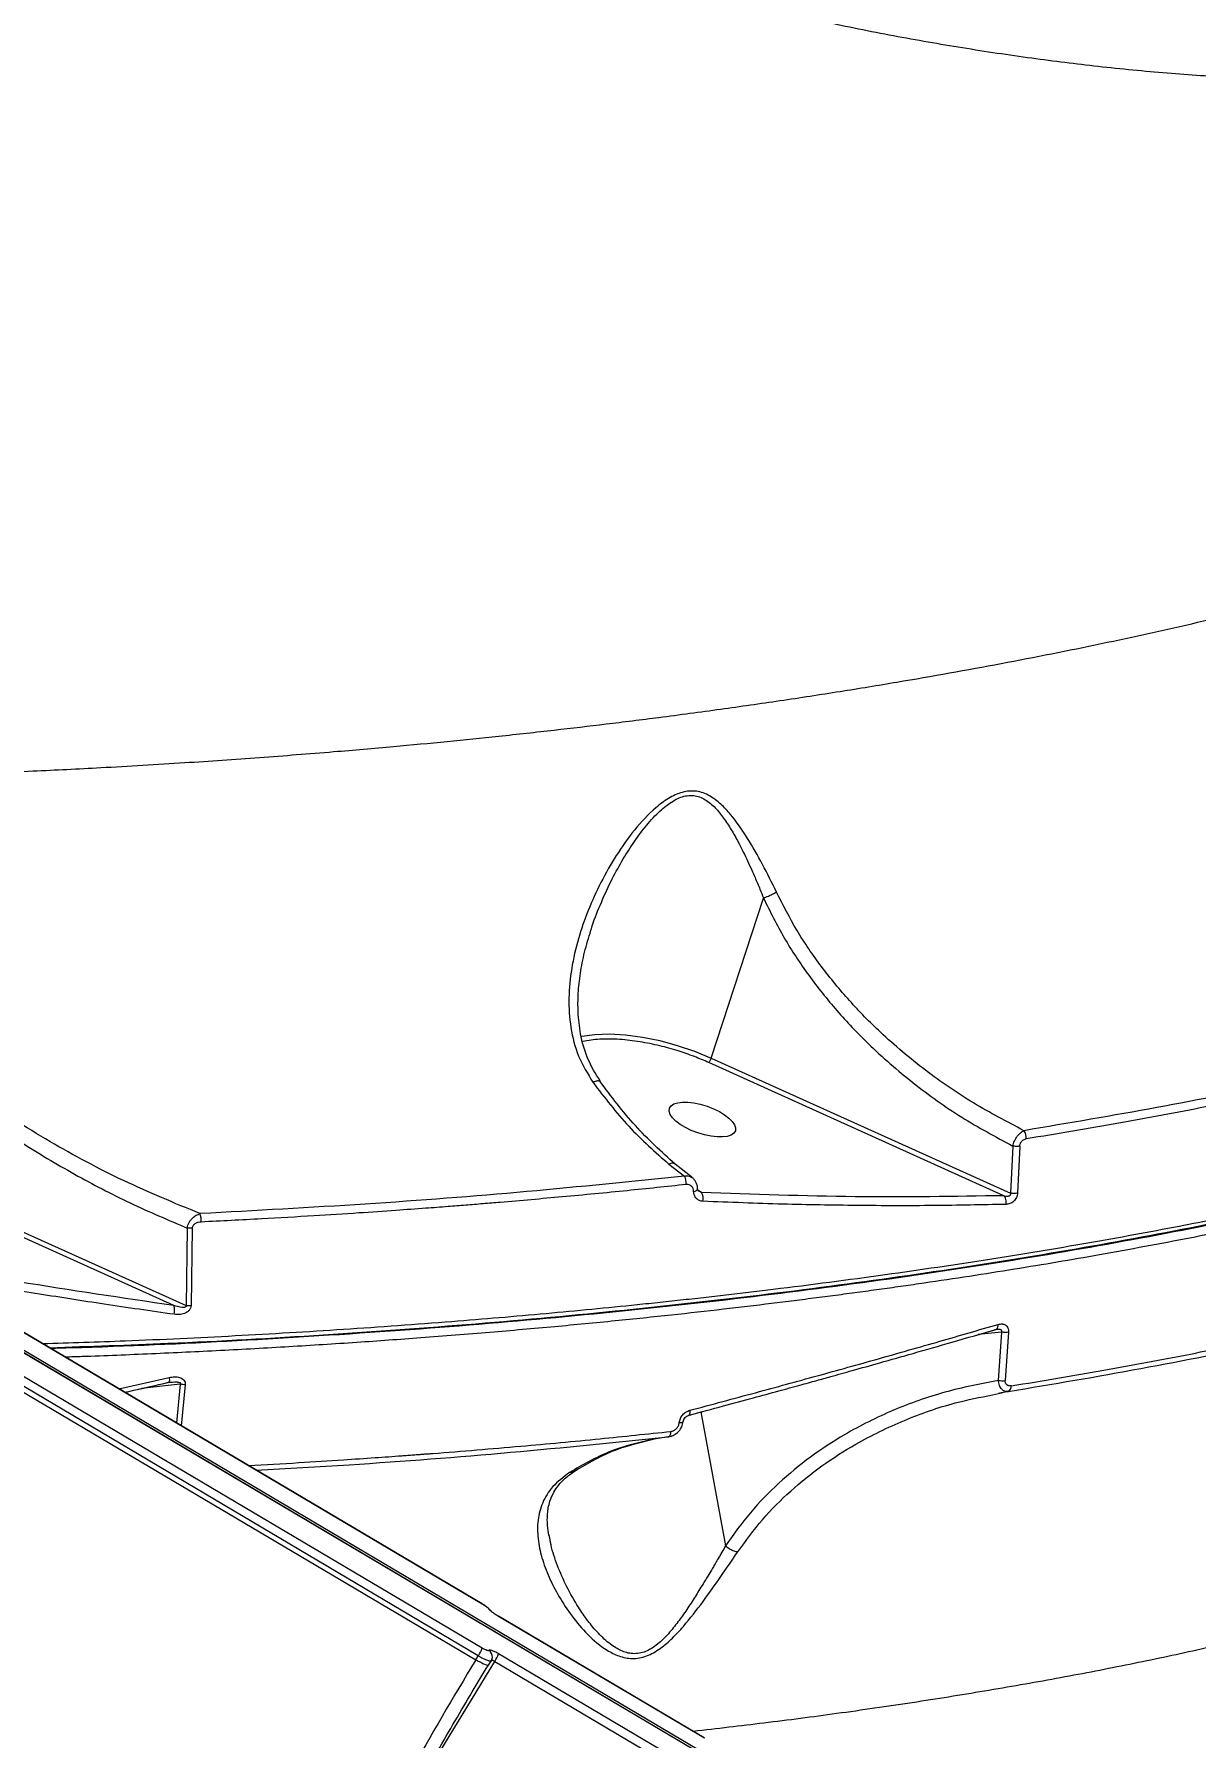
# Model space of a CAD drawing. Header units: millimetres. Extents: x -5609 to 5139, y -3980 to 3221.
# Drawn here: x 2094 to 2248.8, y 311 to 537.9 of the extents above; entities that cross this region are included whole.
import ezdxf

# ---------------------------------------------------------------- set-up
doc = ezdxf.new("R2010")
doc.units = ezdxf.units.MM
doc.layers.add('DIKOM_ОБЪЕКТ', color=7, linetype='Continuous')
doc.layers.add('DIKOM_РАЗМЕР_ОБЪЕКТА', color=7, linetype='Continuous')
doc.styles.add('style1', font='arial.ttf', dxfattribs={"width": 0.8})
doc.dimstyles.new('1-50', dxfattribs={"dimtxt": 300, "dimasz": 200, "dimexe": 100, "dimexo": 0, "dimgap": 100, "dimtad": 1, "dimtxsty": 'style1', "dimcen": 200, "dimclrd": 7, "dimclre": 7, "dimclrt": 7, "dimadec": 1, "dimazin": 2, "dimtfac": 1, "dimtmove": 0, "dimatfit": 2, "dimfxl": 0, "dimlwd": 25, "dimlwe": 18, "dimarcsym": 0})

# ---------------------------------------------------------------- blocks, each defined once
blk = doc.blocks.new('A$Cc336a1e3')
at = {"color": 7, "linetype": 'Continuous', "lineweight": 15}
for p, q in [((5145.92, 1497.55), (4731.05, 1743.04)), ((5145.92, 1497.22), (4731.05, 1742.71)), ((5145.92, 1497.21), (4731.05, 1742.7)), ((5004.39, 1674.43), (5011.37, 1695.76)), ((5043.41, 1656.11), (5004.07, 1673.85)), ((5004.39, 1674.43), (5044.29, 1656.44)), ((4874.34, 1668.57), (4934.42, 1641.49)), ((4932.81, 1641.48), (4874.02, 1667.99)), ((5044.59, 1662.72), (5044.29, 1656.44)), ((5045.52, 1662.71), (5045.23, 1656.45)), ((4998.78, 1660.31), (5000.83, 1658.71)), ((5001.84, 1658.57), (4999.59, 1660.33)), ((5002.6, 1657), (5002.6, 1657.01)), ((4934.57, 1651.8), (4934.42, 1641.49)), ((4935.24, 1651.77), (4935.09, 1641.48)), ((4973.87, 1601.74), (4902.72, 1643.84)), ((4902.73, 1643.83), (4973.88, 1601.73)), ((4973.37, 1594.83), (4902.23, 1636.93)), ((4973.89, 1595.84), (4902.74, 1637.94)), ((5043.1, 1637.95), (5042.66, 1631.51)), ((5044.03, 1637.91), (5043.59, 1631.49)), ((4901.89, 1636.37), (4973.03, 1594.27)), ((5041.9, 1629.58), (5043.07, 1629.83)), ((5043.74, 1630.01), (5044.04, 1630.04)), ((5043.96, 1630.02), (5043.78, 1630.04)), ((4998.69, 1623.97), (4996.53, 1623.64)), ((4982.83, 1610.84), (4982.8, 1610.99)), ((4973.87, 1601.74), (4973.88, 1601.73)), ((5003.49, 1583.89), (4976.06, 1600.12)), ((4976.07, 1600.11), (5003.5, 1583.88)), ((4965.91, 1578.24), (4975.57, 1594.07)), ((4973.03, 1594.27), (4973.37, 1594.83)), ((4974.72, 1593.59), (4974.67, 1593.57)), ((4974.74, 1593.57), (4975.16, 1594.25)), ((4975.05, 1594.13), (4975.09, 1594.17)), ((4975.57, 1594.07), (5002.99, 1577.84)), ((5003.51, 1578.85), (4976.08, 1595.08)), ((5003.49, 1583.89), (5003.5, 1583.88))]:
    blk.add_line(p, q, dxfattribs=at)
at = {"color": 8, "linetype": 'Continuous', "lineweight": 15}
for p, q in [((5003.11, 1656.54), (5002.63, 1656.86)), ((5043.1, 1637.95), (5039.98, 1637.61)), ((5041.11, 1637.93), (5042.25, 1638.26)), ((4925.48, 1630.37), (4932.18, 1631.89)), ((4928.06, 1630.32), (4932.06, 1631.22)), ((4933.65, 1630.99), (4928.51, 1630.42)), ((4933.65, 1630.99), (4933.15, 1625.84)), ((4934.32, 1630.92), (4933.78, 1625.46)), ((5001.5, 1626.88), (5003.25, 1627.36)), ((5003.03, 1627.3), (5006.31, 1609.46)), ((4996.67, 1623.66), (4996.53, 1623.64)), ((4976.07, 1600.11), (4976.06, 1600.12))]:
    blk.add_line(p, q, dxfattribs=at)
at = {"color": 8, "linetype": 'Continuous', "lineweight": 15, "flags": 128}
for points in [[(4987.01, 1677.33), (4987.17, 1677.36), (4988.91, 1677.6), (4990.87, 1677.66), (4992.99, 1677.53), (4995.23, 1677.23), (4997.54, 1676.76), (4999.87, 1676.12), (5002.17, 1675.34), (5004.39, 1674.43)], [(5002.07, 1656.68), (5002.27, 1656.73), (5002.43, 1656.79), (5002.54, 1656.87), (5002.59, 1656.96), (5002.6, 1657)]]:
    blk.add_lwpolyline(points, dxfattribs=at)
at = {"color": 7, "linetype": 'Continuous', "lineweight": 15, "flags": 128}
for points in [[(4998.69, 1623.97), (4998.76, 1624), (4998.82, 1624.04), (4998.88, 1624.11), (4998.93, 1624.2), (4998.98, 1624.3), (4999.01, 1624.42), (4999.03, 1624.56), (4999.04, 1624.71)], [(4976.06, 1600.12), (4976.05, 1600.12), (4976.05, 1600.12)]]:
    blk.add_lwpolyline(points, dxfattribs=at)
at = {"color": 7, "linetype": 'Continuous', "lineweight": 15}
for centre, radius, start, end in [((5044.82, 1663.82), 1.58, 354.6514, 37.0417), ((4999.23, 1657.77), 1.86, 354.7386, 30.4692), ((5001.83, 1655.73), 1.52, 345.7208, 32.208), ((4933.86, 1652.82), 2.59, 355.1421, 20.4695), ((4930.97, 1640.86), 1.93, 343.4031, 18.7815), ((4934.79, 1644.41), 2.95, 262.82, 275.953), ((5042.28, 1638.54), 0.279, 264.9306, 310.4039), ((5043.21, 1634.98), 3.52, 261.0719, 276.2998), ((5043.68, 1630.67), 0.703, 293.3012, 8.1981), ((4969.37, 1597.5), 4.82, 326.2559, 339.7553), ((5346.35, 1366.48), 437.32, 148.6091, 150.9048), ((4971.61, 1596.72), 4.76, 326.19, 339.8759)]:
    blk.add_arc(centre, radius, start, end, dxfattribs=at)
at = {"color": 8, "linetype": 'Continuous', "lineweight": 15}
for centre, radius, start, end in [((5041.88, 1638.84), 0.773, 318.2598, 9.4988), ((4974.27, 1594.69), 0.977, 353.852, 59.7422)]:
    blk.add_arc(centre, radius, start, end, dxfattribs=at)
at = {"color": 7, "linetype": 'Continuous', "lineweight": 15}
blk.add_ellipse((5003.24, 1666.25), major_axis=(4.39, -1.5), ratio=0.406419, dxfattribs=at)
for points, knots in [([(5164.68, 1819.49), (5161.76, 1818.2), (5155.95, 1815.62), (5146.59, 1812.45), (5136.81, 1809.78), (5126.55, 1807.67), (5116.88, 1806.25), (5107.92, 1805.36), (5099.79, 1804.85), (5091.43, 1804.61), (5082.84, 1804.66), (5074.09, 1804.99), (5065.13, 1805.59), (5056.16, 1806.46), (5047.05, 1807.59), (5037.97, 1808.95), (5028.7, 1810.57), (5020.66, 1812.18), (5013.73, 1813.69), (5008.16, 1814.99), (5003.7, 1816.08), (5000.46, 1816.91), (4998.26, 1817.48), (4995.97, 1818.09), (4993.6, 1818.73), (4991.14, 1819.41), (4987.69, 1820.38), (4983.05, 1821.72), (4977.34, 1823.45), (4971.33, 1825.35), (4965.38, 1827.3), (4959.57, 1829.29), (4953.9, 1831.29), (4947.52, 1833.62), (4940.33, 1836.34), (4932.39, 1839.47), (4924.51, 1842.7), (4919.2, 1844.98), (4916.6, 1846.09)], [0, 0, 0, 0, 0.050266, 0.100235, 0.150041, 0.199821, 0.24972, 0.285061, 0.320854, 0.356572, 0.39239, 0.42849, 0.463927, 0.500205, 0.534372, 0.569553, 0.60399, 0.638735, 0.658905, 0.680183, 0.699694, 0.707313, 0.715224, 0.723428, 0.731923, 0.74071, 0.74979, 0.768801, 0.790132, 0.810269, 0.832203, 0.852598, 0.871077, 0.891306, 0.918919, 0.945517, 0.973321, 1, 1, 1, 1]), ([(4872.55, 1711.53), (4875.96, 1711.57), (4882.96, 1711.66), (4893.23, 1711.91), (4903.65, 1712.24), (4913.52, 1712.65), (4923.82, 1713.16), (4933.89, 1713.76), (4944.23, 1714.47), (4953.5, 1715.2), (4961.83, 1715.92), (4969.16, 1716.61), (4976.3, 1717.34), (4983.36, 1718.11), (4990.48, 1718.95), (4997.88, 1719.87), (5005.61, 1720.91), (5013.66, 1722.06), (5021.49, 1723.26), (5031.39, 1724.88), (5043.08, 1726.97), (5056.45, 1729.62), (5069.31, 1732.46), (5081.7, 1735.47), (5094.59, 1738.94), (5107.77, 1742.9), (5120.97, 1747.39), (5133.25, 1752.09), (5140.58, 1755.4), (5144.23, 1757.05)], [0, 0, 0, 0, 0.030637, 0.062753, 0.092643, 0.125147, 0.152796, 0.18737, 0.218475, 0.249607, 0.274967, 0.297883, 0.320133, 0.344341, 0.367093, 0.39061, 0.418357, 0.445415, 0.473261, 0.5, 0.550099, 0.599907, 0.649621, 0.699396, 0.749371, 0.812175, 0.874747, 0.937631, 1, 1, 1, 1]), ([(4916.33, 1635.79), (4918.19, 1635.84), (4927.53, 1636.09), (4944.03, 1636.93), (4965.53, 1638.31), (4986.32, 1640.08), (5006.4, 1642.2), (5025.89, 1644.66), (5044.73, 1647.48), (5062.89, 1650.64), (5080.3, 1654.13), (5096.91, 1657.94), (5112.66, 1662.06), (5127.51, 1666.47), (5141.42, 1671.18), (5154.37, 1676.15), (5166.3, 1681.39), (5177.18, 1686.88), (5186.57, 1692.35), (5194.6, 1697.76), (5201.4, 1703.09), (5207.32, 1708.55), (5212.55, 1714.38), (5216.95, 1720.57), (5219.71, 1725.89), (5221.31, 1730.01), (5221.99, 1732.25), (5222.44, 1733.92), (5222.61, 1734.67), (5222.7, 1735.06)], [0, 0, 0, 0, 0.011133, 0.055887, 0.100734, 0.144327, 0.187911, 0.231496, 0.275082, 0.318671, 0.362348, 0.405961, 0.449549, 0.493139, 0.53673, 0.580323, 0.623976, 0.667632, 0.71123, 0.749383, 0.787538, 0.825695, 0.863858, 0.90669, 0.949464, 0.968211, 0.986305, 0.992787, 1, 1, 1, 1]), ([(5013.1, 1696.56), (5012.49, 1697.8), (5011.28, 1700.28), (5009.27, 1703.77), (5007.43, 1706.45), (5005.71, 1708.31), (5004.23, 1709.45), (5002.48, 1710.11), (5000.53, 1709.96), (4998.68, 1709.09), (4996.48, 1707.42), (4994.11, 1704.85), (4991.7, 1701.45), (4989.66, 1697.86), (4987.96, 1694.14), (4986.63, 1690.31), (4985.73, 1686.4), (4985.34, 1682.43), (4985.6, 1678.49), (4986.56, 1674.64), (4987.95, 1672.35), (4988.64, 1671.21)], [0, 0, 0, 0, 0.062006, 0.123902, 0.186594, 0.218118, 0.250063, 0.282245, 0.314545, 0.346904, 0.379057, 0.442146, 0.504891, 0.567396, 0.629214, 0.690881, 0.752989, 0.814754, 0.876602, 0.938108, 1, 1, 1, 1]), ([(5011.38, 1695.77), (5011.38, 1695.77), (5011.38, 1695.77), (5011.37, 1695.76), (5011.37, 1695.76), (5011.37, 1695.76)], [0, 0, 0, 0, 0.216453, 0.449737, 1, 1, 1, 1]), ([(5011.37, 1695.76), (5012.26, 1693.97), (5014.02, 1690.41), (5017.35, 1685.41), (5021.1, 1680.7), (5025.71, 1675.85), (5031.25, 1671.04), (5037.71, 1666.43), (5042.3, 1663.96), (5044.59, 1662.72)], [0, 0, 0, 0, 0.125388, 0.249995, 0.375295, 0.501006, 0.668183, 0.834212, 1, 1, 1, 1]), ([(5011.38, 1695.77), (5011.59, 1695.85), (5011.97, 1696), (5012.58, 1696.28), (5012.92, 1696.46), (5013.1, 1696.56)], [0, 0, 0, 0, 0.370485, 0.65786, 1, 1, 1, 1]), ([(5046.08, 1664.77), (5043.82, 1665.96), (5039.28, 1668.32), (5032.87, 1672.74), (5027.37, 1677.36), (5022.78, 1682.03), (5019.05, 1686.57), (5015.73, 1691.39), (5013.98, 1694.84), (5013.1, 1696.56)], [0, 0, 0, 0, 0.166098, 0.332293, 0.499967, 0.625688, 0.750867, 0.87515, 1, 1, 1, 1]), ([(4882.44, 1693.32), (4883.38, 1691.66), (4885.23, 1688.36), (4888.68, 1683.78), (4892.44, 1679.47), (4896.52, 1675.43), (4900.83, 1671.65), (4906.08, 1667.52), (4912.3, 1663.22), (4919.53, 1658.91), (4926.94, 1655.05), (4932.03, 1652.88), (4934.57, 1651.8)], [0, 0, 0, 0, 0.083534, 0.16603, 0.250485, 0.333307, 0.417364, 0.501882, 0.627001, 0.751297, 0.875446, 1, 1, 1, 1]), ([(4936.28, 1653.72), (4932.87, 1655.13), (4926.06, 1657.94), (4916.2, 1663.21), (4907.5, 1668.79), (4900, 1674.57), (4894.39, 1679.69), (4889.92, 1684.57), (4886.41, 1689.02), (4884.51, 1692.25), (4883.55, 1693.87)], [0, 0, 0, 0, 0.166563, 0.332641, 0.499588, 0.625438, 0.751028, 0.834087, 0.916852, 1, 1, 1, 1]), ([(4989.65, 1671.32), (4989.03, 1672.33), (4987.8, 1674.32), (4986.96, 1677.51), (4986.63, 1680.42), (4986.66, 1683.12), (4986.95, 1685.79), (4987.5, 1688.6), (4988.07, 1690.49), (4988.37, 1691.46)], [0, 0, 0, 0, 0.170633, 0.334666, 0.476399, 0.592903, 0.721313, 0.856587, 1, 1, 1, 1]), ([(5112.29, 1678.89), (5107.21, 1677.54), (5097.06, 1674.85), (5080.81, 1671.18), (5063.91, 1667.78), (5052.03, 1665.78), (5046.08, 1664.77)], [0, 0, 0, 0, 0.250348, 0.500003, 0.749657, 1, 1, 1, 1]), ([(5112.69, 1677.82), (5109.41, 1676.93), (5102.77, 1675.15), (5092.21, 1672.59), (5081.37, 1670.17), (5070.18, 1667.88), (5058.65, 1665.71), (5050.53, 1664.36), (5046.4, 1663.67)], [0, 0, 0, 0, 0.162232, 0.328899, 0.499999, 0.659989, 0.826657, 1, 1, 1, 1]), ([(5004.39, 1674.43), (5004.37, 1674.37), (5004.33, 1674.26), (5004.24, 1674.08), (5004.15, 1673.93), (5004.09, 1673.87), (5004.07, 1673.85)], [0, 0, 0, 0, 0.249971, 0.500065, 0.749996, 1, 1, 1, 1]), ([(4988.64, 1671.21), (4990.19, 1669.19), (4993.3, 1665.14), (4996.95, 1661.92), (4998.78, 1660.31)], [0, 0, 0, 0, 0.499767, 1, 1, 1, 1]), ([(4999.59, 1660.33), (4997.78, 1661.96), (4994.17, 1665.23), (4991.09, 1669.33), (4989.56, 1671.38)], [0, 0, 0, 0, 0.500049, 1, 1, 1, 1]), ([(5044.59, 1662.72), (5044.65, 1662.95), (5044.78, 1663.4), (5045.17, 1664.03), (5045.63, 1664.52), (5045.93, 1664.69), (5046.08, 1664.77)], [0, 0, 0, 0, 0.257786, 0.516091, 0.764791, 1, 1, 1, 1]), ([(5045.52, 1662.71), (5045.45, 1662.7), (5045.31, 1662.68), (5045.07, 1662.67), (5044.82, 1662.68), (5044.66, 1662.71), (5044.59, 1662.72)], [0, 0, 0, 0, 0.246245, 0.499991, 0.753698, 1, 1, 1, 1]), ([(5045.52, 1662.71), (5045.53, 1662.77), (5045.54, 1662.89), (5045.6, 1663.06), (5045.69, 1663.23), (5045.85, 1663.42), (5046.09, 1663.6), (5046.29, 1663.65), (5046.4, 1663.67)], [0, 0, 0, 0, 0.126861, 0.250657, 0.374629, 0.500456, 0.750121, 1, 1, 1, 1]), ([(5000.83, 1658.71), (4993.86, 1658), (4979.95, 1656.58), (4958.39, 1654.91), (4943.66, 1654.12), (4936.28, 1653.72)], [0, 0, 0, 0, 0.33351, 0.666498, 1, 1, 1, 1]), ([(5001.07, 1657.6), (4998.46, 1657.32), (4993, 1656.74), (4984.73, 1655.95), (4978.68, 1655.42), (4975.15, 1655.12), (4974.01, 1655.03), (4972.86, 1654.93), (4971.69, 1654.84), (4970.52, 1654.75), (4968.74, 1654.61), (4966.04, 1654.4), (4962.08, 1654.12), (4957.12, 1653.78), (4951.15, 1653.4), (4944.16, 1652.99), (4939.12, 1652.73), (4936.44, 1652.6)], [0, 0, 0, 0, 0.125697, 0.262517, 0.392123, 0.409731, 0.427491, 0.445394, 0.463448, 0.481651, 0.5, 0.545844, 0.606684, 0.68252, 0.77335, 0.879177, 1, 1, 1, 1]), ([(5002.07, 1656.68), (5002.06, 1656.75), (5002.06, 1656.88), (5001.97, 1657.13), (5001.79, 1657.39), (5001.47, 1657.59), (5001.21, 1657.59), (5001.07, 1657.6)], [0, 0, 0, 0, 0.124933, 0.250296, 0.499879, 0.749635, 1, 1, 1, 1]), ([(5002.6, 1657), (5002.59, 1657.17), (5002.56, 1657.49), (5002.39, 1657.93), (5002.14, 1658.29), (5001.94, 1658.47), (5001.84, 1658.56)], [0, 0, 0, 0, 0.261654, 0.51531, 0.760268, 1, 1, 1, 1]), ([(5002.74, 1656.71), (5002.7, 1656.75), (5002.61, 1656.83), (5002.6, 1656.94), (5002.6, 1657)], [0, 0, 0, 0, 0.458571, 1, 1, 1, 1]), ([(5003.3, 1655.36), (5003.14, 1655.38), (5002.81, 1655.43), (5002.41, 1655.73), (5002.13, 1656.14), (5002.09, 1656.5), (5002.07, 1656.68)], [0, 0, 0, 0, 0.249696, 0.500133, 0.750427, 1, 1, 1, 1]), ([(5043.41, 1656.11), (5036.86, 1656.01), (5023.75, 1655.8), (5009.99, 1656.29), (5003.11, 1656.54)], [0, 0, 0, 0, 0.500001, 1, 1, 1, 1]), ([(5043.7, 1654.95), (5040.5, 1654.89), (5033.96, 1654.75), (5024.03, 1654.78), (5013.78, 1654.95), (5006.87, 1655.22), (5003.3, 1655.36)], [0, 0, 0, 0, 0.244038, 0.500001, 0.742262, 1, 1, 1, 1]), ([(5043.41, 1656.11), (5043.6, 1656.07), (5043.85, 1656.03), (5044.14, 1656.09), (5044.24, 1656.15), (5044.3, 1656.22), (5044.32, 1656.29), (5044.32, 1656.37), (5044.3, 1656.42), (5044.29, 1656.44)], [0, 0, 0, 0, 0.498261, 0.639382, 0.748948, 0.808029, 0.866287, 0.92887, 1, 1, 1, 1]), ([(5043.7, 1654.95), (5043.71, 1655.06), (5043.73, 1655.28), (5043.68, 1655.62), (5043.58, 1655.92), (5043.47, 1656.05), (5043.41, 1656.11)], [0, 0, 0, 0, 0.242802, 0.499996, 0.757202, 1, 1, 1, 1]), ([(5045.23, 1656.45), (5045.22, 1656.35), (5045.2, 1656.15), (5045.09, 1655.85), (5044.92, 1655.58), (5044.64, 1655.27), (5044.21, 1655.01), (5043.87, 1654.97), (5043.7, 1654.95)], [0, 0, 0, 0, 0.125802, 0.250823, 0.376165, 0.501211, 0.751278, 1, 1, 1, 1]), ([(5045.23, 1656.45), (5045.16, 1656.44), (5045.02, 1656.41), (5044.78, 1656.4), (5044.53, 1656.41), (5044.37, 1656.43), (5044.29, 1656.44)], [0, 0, 0, 0, 0.246376, 0.500038, 0.753847, 1, 1, 1, 1]), ([(4934.57, 1651.8), (4934.6, 1651.92), (4934.65, 1652.17), (4934.82, 1652.54), (4935.03, 1652.86), (4935.35, 1653.2), (4935.77, 1653.53), (4936.12, 1653.66), (4936.28, 1653.72)], [0, 0, 0, 0, 0.14242, 0.284147, 0.419666, 0.547618, 0.782374, 1, 1, 1, 1]), ([(4936.44, 1652.6), (4936.31, 1652.59), (4936.05, 1652.56), (4935.73, 1652.44), (4935.51, 1652.29), (4935.37, 1652.14), (4935.27, 1651.97), (4935.25, 1651.84), (4935.24, 1651.77)], [0, 0, 0, 0, 0.248963, 0.498771, 0.629558, 0.749646, 0.874719, 1, 1, 1, 1]), ([(4935.24, 1651.77), (4935.13, 1651.77), (4934.9, 1651.76), (4934.68, 1651.78), (4934.57, 1651.8)], [0, 0, 0, 0, 0.499953, 1, 1, 1, 1]), ([(5043.96, 1630.02), (5049.91, 1631.02), (5061.79, 1633.02), (5078.7, 1636.42), (5094.95, 1640.08), (5105.1, 1642.77), (5110.19, 1644.12)], [0, 0, 0, 0, 0.250341, 0.499995, 0.749651, 1, 1, 1, 1]), ([(5044.37, 1630.77), (5048.51, 1631.45), (5056.63, 1632.8), (5068.16, 1634.97), (5079.36, 1637.25), (5090.2, 1639.67), (5100.77, 1642.22), (5107.41, 1644.01), (5110.69, 1644.89)], [0, 0, 0, 0, 0.173341, 0.340007, 0.5, 0.6711, 0.837767, 1, 1, 1, 1]), ([(4934.42, 1641.49), (4934.43, 1641.47), (4934.44, 1641.43), (4934.44, 1641.39), (4934.43, 1641.36), (4934.42, 1641.33), (4934.38, 1641.3), (4934.3, 1641.25), (4934.13, 1641.22), (4933.61, 1641.24), (4933.17, 1641.37), (4932.81, 1641.48)], [0, 0, 0, 0, 0.040871, 0.058552, 0.075295, 0.092033, 0.109765, 0.150666, 0.246286, 0.383221, 1, 1, 1, 1]), ([(4935.09, 1641.48), (4935.08, 1641.36), (4935.05, 1641.13), (4934.84, 1640.81), (4934.55, 1640.57), (4934.11, 1640.37), (4933.52, 1640.25), (4933.06, 1640.29), (4932.83, 1640.31)], [0, 0, 0, 0, 0.125412, 0.250856, 0.37563, 0.501378, 0.751243, 1, 1, 1, 1]), ([(5001.56, 1627.52), (5004.48, 1628.3), (5010.19, 1629.83), (5018.56, 1632.12), (5026.76, 1634.4), (5034.8, 1636.69), (5040.06, 1638.22), (5042.64, 1638.97)], [0, 0, 0, 0, 0.207421, 0.404945, 0.603812, 0.805719, 1, 1, 1, 1]), ([(5042.64, 1638.97), (5042.82, 1639), (5043.17, 1639.07), (5043.57, 1638.94), (5043.82, 1638.72), (5043.96, 1638.49), (5044.03, 1638.22), (5044.03, 1638.01), (5044.03, 1637.91)], [0, 0, 0, 0, 0.250707, 0.500368, 0.625457, 0.750489, 0.875391, 1, 1, 1, 1]), ([(5001.43, 1626.87), (5002.97, 1627.28), (5005.84, 1628.05), (5009.84, 1629.13), (5013.23, 1630.06), (5016.05, 1630.83), (5018.35, 1631.46), (5020.67, 1632.11), (5023.48, 1632.89), (5027.14, 1633.92), (5031.58, 1635.18), (5036.79, 1636.67), (5040.48, 1637.75), (5042.46, 1638.33)], [0, 0, 0, 0, 0.10896, 0.204141, 0.285577, 0.353287, 0.407277, 0.452497, 0.522292, 0.611914, 0.721382, 0.850725, 1, 1, 1, 1]), ([(5043.1, 1637.95), (5043.11, 1637.97), (5043.13, 1638.02), (5043.14, 1638.08), (5043.12, 1638.14), (5043.08, 1638.21), (5042.98, 1638.26), (5042.7, 1638.33), (5042.45, 1638.29), (5042.25, 1638.26)], [0, 0, 0, 0, 0.071026, 0.133585, 0.191784, 0.25066, 0.360093, 0.501034, 1, 1, 1, 1]), ([(5042.46, 1638.33), (5042.5, 1638.33), (5042.59, 1638.33), (5042.67, 1638.31), (5042.71, 1638.3)], [0, 0, 0, 0, 0.546389, 1, 1, 1, 1]), ([(5044.03, 1637.91), (5043.96, 1637.91), (5043.82, 1637.9), (5043.58, 1637.9), (5043.33, 1637.91), (5043.17, 1637.94), (5043.1, 1637.95)], [0, 0, 0, 0, 0.246132, 0.500103, 0.75377, 1, 1, 1, 1]), ([(4932.18, 1631.89), (4932.42, 1631.93), (4932.88, 1632.01), (4933.47, 1631.95), (4933.89, 1631.78), (4934.15, 1631.57), (4934.33, 1631.27), (4934.32, 1631.04), (4934.32, 1630.92)], [0, 0, 0, 0, 0.25054, 0.499858, 0.625085, 0.750409, 0.875216, 1, 1, 1, 1]), ([(4926.26, 1629.91), (4926.44, 1629.95), (4928.41, 1630.4), (4930.37, 1630.85), (4932.15, 1631.25)], [0, 0, 0, 0, 0.091268, 1, 1, 1, 1]), ([(4932.18, 1631.89), (4932.19, 1631.79), (4932.21, 1631.58), (4932.2, 1631.35), (4932.14, 1631.21), (4932.08, 1631.22), (4932.06, 1631.22)], [0, 0, 0, 0, 0.242453, 0.500032, 0.757612, 1, 1, 1, 1]), ([(4932.06, 1631.22), (4932.43, 1631.27), (4932.89, 1631.33), (4933.4, 1631.27), (4933.57, 1631.23), (4933.64, 1631.17), (4933.67, 1631.14), (4933.68, 1631.11), (4933.69, 1631.08), (4933.68, 1631.04), (4933.67, 1631.01), (4933.65, 1630.99)], [0, 0, 0, 0, 0.618146, 0.754874, 0.850223, 0.890763, 0.908353, 0.925031, 0.941693, 0.959296, 1, 1, 1, 1]), ([(4932.15, 1631.25), (4932.21, 1631.26), (4932.32, 1631.26), (4932.44, 1631.27), (4932.5, 1631.27)], [0, 0, 0, 0, 0.52661, 1, 1, 1, 1]), ([(4934.32, 1630.92), (4934.21, 1630.92), (4933.99, 1630.93), (4933.77, 1630.97), (4933.65, 1630.99)], [0, 0, 0, 0, 0.500102, 1, 1, 1, 1]), ([(5042.66, 1631.51), (5040.27, 1631.04), (5035.49, 1630.1), (5028.63, 1627.65), (5022.65, 1624.68), (5017.57, 1621.36), (5013.36, 1617.88), (5009.52, 1613.97), (5007.38, 1610.97), (5006.31, 1609.46)], [0, 0, 0, 0, 0.165782, 0.331882, 0.499186, 0.624823, 0.749505, 0.87432, 1, 1, 1, 1]), ([(5042.68, 1629.81), (5042.91, 1629.85), (5043.28, 1629.92), (5043.65, 1629.99), (5043.78, 1630.01)], [0, 0, 0, 0, 0.633455, 1, 1, 1, 1]), ([(5044.37, 1630.77), (5044.27, 1630.76), (5044.07, 1630.75), (5043.84, 1630.85), (5043.71, 1631), (5043.63, 1631.15), (5043.59, 1631.31), (5043.59, 1631.43), (5043.59, 1631.49)], [0, 0, 0, 0, 0.250554, 0.500401, 0.626407, 0.750197, 0.873669, 1, 1, 1, 1]), ([(5000.16, 1625.88), (5000.2, 1626.07), (5000.28, 1626.45), (5000.61, 1626.94), (5001.05, 1627.33), (5001.39, 1627.46), (5001.56, 1627.52)], [0, 0, 0, 0, 0.249846, 0.499391, 0.749575, 1, 1, 1, 1]), ([(4999.03, 1624.05), (4999.23, 1624.13), (4999.63, 1624.29), (5000.13, 1624.75), (5000.53, 1625.34), (5000.63, 1625.79), (5000.68, 1626.03)], [0, 0, 0, 0, 0.238977, 0.480494, 0.731052, 1, 1, 1, 1]), ([(4999.04, 1624.71), (4999.18, 1624.74), (4999.44, 1624.8), (4999.79, 1625.08), (5000.01, 1625.39), (5000.12, 1625.66), (5000.14, 1625.81), (5000.16, 1625.88)], [0, 0, 0, 0, 0.250116, 0.500269, 0.749596, 0.874063, 1, 1, 1, 1]), ([(5000.68, 1626.03), (5000.7, 1626.13), (5000.75, 1626.32), (5000.93, 1626.57), (5001.14, 1626.75), (5001.3, 1626.8), (5001.37, 1626.83)], [0, 0, 0, 0, 0.254585, 0.518414, 0.772278, 1, 1, 1, 1]), ([(4996.53, 1623.64), (4994.59, 1623.17), (4990.7, 1622.24), (4987.25, 1620.23), (4985.52, 1619.23)], [0, 0, 0, 0, 0.500227, 1, 1, 1, 1]), ([(4986.06, 1619.34), (4987.75, 1620.34), (4991.06, 1622.31), (4994.82, 1623.22), (4996.66, 1623.66)], [0, 0, 0, 0, 0.507539, 1, 1, 1, 1]), ([(4985.52, 1619.23), (4984.73, 1618.62), (4983.14, 1617.41), (4981.84, 1615.24), (4981.23, 1612.91), (4981.25, 1610.44), (4981.78, 1607.88), (4982.75, 1605.28), (4984.1, 1602.67), (4985.81, 1600.09), (4987.89, 1597.62), (4990.02, 1595.78), (4992.08, 1594.73), (4993.86, 1594.34), (4995.81, 1594.68), (4997.64, 1595.74), (4999.26, 1597.15), (5001.19, 1599.25), (5003.34, 1602.03), (5005.72, 1605.4), (5007.2, 1607.57), (5007.94, 1608.66)], [0, 0, 0, 0, 0.061879, 0.123712, 0.185304, 0.247289, 0.308989, 0.371187, 0.433622, 0.496016, 0.558968, 0.622456, 0.654394, 0.686594, 0.718777, 0.750804, 0.782582, 0.813975, 0.876397, 0.938126, 1, 1, 1, 1]), ([(4982.77, 1610.86), (4982.71, 1611.3), (4982.58, 1612.1), (4982.56, 1613.1), (4982.6, 1613.87), (4982.71, 1614.62), (4982.93, 1615.54), (4983.36, 1616.54), (4984.04, 1617.56), (4984.9, 1618.5), (4985.74, 1619.09), (4986.16, 1619.39)], [0, 0, 0, 0, 0.131058, 0.236124, 0.315446, 0.381442, 0.482162, 0.621791, 0.737344, 0.870077, 1, 1, 1, 1]), ([(5006.31, 1609.45), (5006.31, 1609.45), (5006.31, 1609.45), (5006.31, 1609.46), (5006.31, 1609.46), (5006.31, 1609.46)], [0, 0, 0, 0, 0.209244, 0.440052, 1, 1, 1, 1]), ([(5006.31, 1609.45), (5006.52, 1609.31), (5006.89, 1609.05), (5007.46, 1608.78), (5007.77, 1608.7), (5007.94, 1608.66)], [0, 0, 0, 0, 0.389325, 0.67209, 1, 1, 1, 1]), ([(4974.86, 1600.99), (4974.82, 1601.03), (4974.7, 1601.18), (4974.34, 1601.43), (4974.02, 1601.64), (4973.86, 1601.74)], [0, 0, 0, 0, 0.137601, 0.563334, 1, 1, 1, 1]), ([(4973.88, 1601.73), (4973.99, 1601.66), (4974.21, 1601.53), (4974.5, 1601.33), (4974.71, 1601.16), (4974.74, 1601.11), (4974.75, 1601.08)], [0, 0, 0, 0, 0.249684, 0.499396, 0.749203, 1, 1, 1, 1]), ([(4974.75, 1601.08), (4974.78, 1601.05), (4974.82, 1600.97), (4975.13, 1600.72), (4975.56, 1600.42), (4975.9, 1600.21), (4976.07, 1600.11)], [0, 0, 0, 0, 0.250623, 0.500256, 0.750043, 1, 1, 1, 1]), ([(4974.75, 1601.08), (4974.86, 1601.01), (4974.98, 1600.92), (4975.06, 1600.8), (4975.07, 1600.77)], [0, 0, 0, 0, 0.832365, 1, 1, 1, 1]), ([(4974.77, 1595.54), (4974.75, 1595.52), (4974.72, 1595.48), (4974.52, 1595.53), (4974.23, 1595.65), (4974, 1595.77), (4973.89, 1595.84)], [0, 0, 0, 0, 0.250372, 0.500187, 0.7498, 1, 1, 1, 1]), ([(4976.08, 1595.08), (4975.91, 1595.18), (4975.57, 1595.37), (4975.14, 1595.55), (4974.84, 1595.62), (4974.79, 1595.57), (4974.77, 1595.54)], [0, 0, 0, 0, 0.250525, 0.500178, 0.75, 1, 1, 1, 1]), ([(4965.54, 1577.82), (4966.33, 1579.24), (4967.87, 1581.99), (4970.24, 1586.08), (4972.51, 1589.93), (4973.99, 1592.37), (4974.71, 1593.55)], [0, 0, 0, 0, 0.272664, 0.531338, 0.774193, 1, 1, 1, 1]), ([(4975.06, 1594.13), (4975.1, 1594.2), (4975.2, 1594.33), (4975.23, 1594.5), (4975.25, 1594.59)], [0, 0, 0, 0, 0.494483, 1, 1, 1, 1]), ([(4975.57, 1594.07), (4975.51, 1594.1), (4975.43, 1594.15), (4975.32, 1594.19), (4975.24, 1594.22), (4975.17, 1594.23), (4975.12, 1594.22), (4975.11, 1594.2), (4975.11, 1594.19)], [0, 0, 0, 0, 0.244343, 0.370902, 0.500101, 0.719597, 0.852264, 1, 1, 1, 1])]:
    blk.add_open_spline(points, degree=3, knots=knots, dxfattribs=at)
at = {"color": 8, "linetype": 'Continuous', "lineweight": 15}
for points, knots in [([(5222.31, 1739.33), (5222.2, 1737.93), (5221.92, 1734.31), (5220.17, 1728.58), (5217.22, 1722.13), (5213.08, 1715.79), (5207.84, 1709.59), (5201.51, 1703.56), (5194.12, 1697.71), (5185.67, 1692.03), (5176.15, 1686.54), (5165.59, 1681.24), (5154.03, 1676.17), (5141.55, 1671.35), (5128.19, 1666.8), (5113.97, 1662.52), (5098.87, 1658.51), (5082.92, 1654.77), (5066.17, 1651.33), (5048.74, 1648.2), (5030.69, 1645.39), (5012.07, 1642.92), (4992.87, 1640.77), (4973.1, 1638.95), (4952.8, 1637.48), (4933.85, 1636.41), (4921.54, 1636), (4916.28, 1635.82)], [0, 0, 0, 0, 0.026165, 0.067072, 0.10816, 0.149366, 0.190487, 0.231361, 0.272183, 0.313038, 0.354013, 0.395193, 0.436374, 0.477349, 0.518204, 0.559026, 0.599899, 0.64102, 0.682227, 0.723315, 0.764222, 0.805027, 0.845877, 0.886892, 0.928061, 0.969254, 1, 1, 1, 1]), ([(4988.37, 1691.43), (4988.39, 1691.51), (4988.72, 1692.65), (4989.6, 1694.85), (4990.95, 1697.86), (4992.44, 1700.6), (4993.95, 1703.02), (4995.56, 1705.21), (4996.98, 1706.81), (4998.13, 1707.84), (4998.92, 1708.44), (4999.72, 1708.92), (5000.57, 1709.28), (5001.43, 1709.45), (5002.56, 1709.4), (5003.85, 1708.82), (5005.12, 1707.66), (5006.22, 1706.24), (5007.21, 1704.67), (5008.02, 1703.2), (5008.69, 1701.88), (5009.25, 1700.71), (5009.77, 1699.58), (5010.33, 1698.31), (5010.85, 1697.08), (5011.22, 1696.16), (5011.38, 1695.77)], [0, 0, 0, 0, 0.006221, 0.084644, 0.168136, 0.240141, 0.305672, 0.36975, 0.432612, 0.457653, 0.480211, 0.504634, 0.526844, 0.549808, 0.572439, 0.618236, 0.665098, 0.712373, 0.760287, 0.80816, 0.838953, 0.870302, 0.903778, 0.929491, 0.97014, 1, 1, 1, 1]), ([(4915.3, 1636.4), (4918.98, 1636.52), (4927.6, 1636.8), (4940.98, 1637.44), (4955.5, 1638.3), (4969.32, 1639.3), (4982.35, 1640.4), (4991.56, 1641.3), (4997.62, 1641.93), (5000.7, 1642.26), (5003.74, 1642.6), (5006.75, 1642.94), (5009.73, 1643.3), (5016.74, 1644.14), (5027.45, 1645.54), (5041.41, 1647.61), (5054.47, 1649.77), (5066.2, 1651.92), (5076.69, 1654.02), (5083.87, 1655.58), (5088.5, 1656.62), (5090.81, 1657.16), (5093.08, 1657.69), (5095.31, 1658.22), (5097.49, 1658.76), (5104.31, 1660.45), (5115.35, 1663.39), (5129.85, 1667.78), (5143.18, 1672.37), (5155.45, 1677.11), (5162.79, 1680.42), (5166.43, 1682.07)], [0, 0, 0, 0, 0.035297, 0.082664, 0.130031, 0.178064, 0.22048, 0.262036, 0.272778, 0.283462, 0.294087, 0.304652, 0.315159, 0.325607, 0.37908, 0.43053, 0.479955, 0.527357, 0.567397, 0.60587, 0.615687, 0.625398, 0.635, 0.644495, 0.653883, 0.663163, 0.732908, 0.801464, 0.868831, 0.93501, 1, 1, 1, 1]), ([(5166.23, 1680.13), (5162.84, 1678.6), (5156.01, 1675.5), (5144.66, 1671.07), (5133.8, 1667.26), (5123.69, 1664.04), (5116.86, 1662.03), (5112.13, 1660.71), (5109.64, 1660.03), (5107.13, 1659.35), (5104.59, 1658.68), (5102.02, 1658.02), (5097.14, 1656.79), (5089.69, 1655), (5079.29, 1652.69), (5068.08, 1650.41), (5056.53, 1648.26), (5044.71, 1646.26), (5035.91, 1644.91), (5029.97, 1644.05), (5027.13, 1643.66), (5024.26, 1643.26), (5021.36, 1642.87), (5018.42, 1642.49), (5015.44, 1642.11), (5011.32, 1641.6), (5005.89, 1640.95), (4998.96, 1640.18), (4991.47, 1639.4), (4983.41, 1638.63), (4974.77, 1637.87), (4965.98, 1637.17), (4957.04, 1636.53), (4948.15, 1635.97), (4939.03, 1635.46), (4929.83, 1635.03), (4922.94, 1634.74), (4919.09, 1634.62), (4918.35, 1634.6)], [0, 0, 0, 0, 0.061269, 0.123585, 0.186948, 0.229343, 0.272194, 0.283493, 0.294823, 0.306185, 0.317577, 0.329001, 0.340457, 0.381937, 0.425462, 0.471033, 0.51865, 0.562245, 0.607425, 0.617785, 0.628226, 0.638745, 0.649346, 0.660025, 0.670786, 0.681625, 0.704412, 0.7289, 0.755088, 0.782975, 0.812563, 0.843851, 0.872457, 0.90255, 0.932643, 0.962736, 0.992828, 1, 1, 1, 1]), ([(5004.07, 1673.85), (5003.44, 1674.12), (5002.11, 1674.69), (4999.92, 1675.44), (4997.48, 1676.12), (4994.84, 1676.66), (4992.13, 1676.97), (4989.5, 1677.02), (4988.03, 1676.78), (4987.3, 1676.67)], [0, 0, 0, 0, 0.110194, 0.231973, 0.365766, 0.511531, 0.668462, 0.834919, 1, 1, 1, 1]), ([(4989.61, 1671.3), (4989.61, 1671.3), (4989.6, 1671.35), (4989.49, 1671.39), (4989.26, 1671.41), (4988.96, 1671.34), (4988.74, 1671.25), (4988.66, 1671.22), (4988.64, 1671.21)], [0, 0, 0, 0, 0.029502, 0.252764, 0.515045, 0.85338, 0.948202, 1, 1, 1, 1]), ([(4999.58, 1660.32), (4999.56, 1660.34), (4999.49, 1660.41), (4999.31, 1660.44), (4999.06, 1660.42), (4998.87, 1660.34), (4998.78, 1660.31)], [0, 0, 0, 0, 0.137618, 0.442408, 0.731472, 1, 1, 1, 1]), ([(5000.83, 1658.71), (5000.94, 1658.73), (5001.16, 1658.77), (5001.52, 1658.74), (5001.72, 1658.6), (5001.84, 1658.52)], [0, 0, 0, 0, 0.285311, 0.563277, 1, 1, 1, 1]), ([(5003.11, 1656.54), (5003.02, 1656.57), (5002.92, 1656.61), (5002.82, 1656.67), (5002.79, 1656.68), (5002.76, 1656.7), (5002.74, 1656.71)], [0, 0, 0, 0, 0.72267, 0.765658, 0.842341, 1, 1, 1, 1]), ([(4932.81, 1641.48), (4925.93, 1642.49), (4913.76, 1644.26), (4901.38, 1646.52), (4896, 1647.5)], [0, 0, 0, 0, 0.565444, 1, 1, 1, 1]), ([(4932.83, 1640.31), (4929.72, 1640.75), (4923.77, 1641.6), (4914.78, 1643.01), (4906.61, 1644.36), (4901.3, 1645.31), (4899.01, 1645.72)], [0, 0, 0, 0, 0.277824, 0.532667, 0.798427, 1, 1, 1, 1]), ([(5043.78, 1630.04), (5043.7, 1630.04), (5043.46, 1630.04), (5043.1, 1630.3), (5042.78, 1630.81), (5042.7, 1631.28), (5042.66, 1631.51)], [0, 0, 0, 0, 0.153553, 0.429153, 0.715341, 1, 1, 1, 1]), ([(5001.56, 1627.52), (5001.56, 1627.42), (5001.57, 1627.21), (5001.51, 1626.98), (5001.44, 1626.85), (5001.38, 1626.84), (5001.37, 1626.84)], [0, 0, 0, 0, 0.295996, 0.610268, 0.9245, 1, 1, 1, 1]), ([(5007.94, 1608.66), (5009, 1610.12), (5011.13, 1613.03), (5014.94, 1616.83), (5019.11, 1620.19), (5024.15, 1623.42), (5030.08, 1626.29), (5036.21, 1628.46), (5040.24, 1629.25), (5041.9, 1629.58)], [0, 0, 0, 0, 0.131519, 0.262352, 0.393251, 0.525335, 0.7017, 0.876435, 1, 1, 1, 1]), ([(5000.16, 1625.88), (5000.22, 1625.88), (5000.34, 1625.89), (5000.5, 1625.91), (5000.62, 1625.95), (5000.68, 1626), (5000.67, 1626.02), (5000.67, 1626.03)], [0, 0, 0, 0, 0.205324, 0.429816, 0.668889, 0.916035, 1, 1, 1, 1]), ([(4942.74, 1620.16), (4944.98, 1620.29), (4949.22, 1620.53), (4954.84, 1620.89), (4959.41, 1621.2), (4962.26, 1621.4), (4963.96, 1621.53), (4964.72, 1621.58), (4965.43, 1621.64), (4966.09, 1621.69), (4966.71, 1621.73), (4971.04, 1622.06), (4978.71, 1622.7), (4989.29, 1623.68), (4995.9, 1624.38), (4999.04, 1624.71)], [0, 0, 0, 0, 0.115795, 0.219646, 0.293633, 0.355522, 0.369734, 0.383114, 0.395665, 0.407384, 0.418274, 0.428337, 0.636913, 0.827465, 1, 1, 1, 1]), ([(4943.75, 1619.56), (4947.9, 1619.79), (4959.41, 1620.42), (4977.8, 1621.86), (4991.72, 1623.27), (4998.69, 1623.97)], [0, 0, 0, 0, 0.219951, 0.609671, 1, 1, 1, 1]), ([(4999.03, 1624.06), (4999.02, 1624.05), (4998.92, 1624), (4998.8, 1623.99), (4998.69, 1623.97)], [0, 0, 0, 0, 0.027938, 1, 1, 1, 1]), ([(4986.12, 1619.39), (4986.01, 1619.33), (4985.83, 1619.23), (4985.61, 1619.23), (4985.52, 1619.23)], [0, 0, 0, 0, 0.622459, 1, 1, 1, 1]), ([(5136.16, 1617.15), (5133.23, 1615.82), (5127.39, 1613.18), (5117.83, 1609.46), (5107.72, 1605.94), (5097.01, 1602.62), (5086.82, 1599.8), (5077.3, 1597.42), (5068.63, 1595.43), (5059.65, 1593.54), (5050.4, 1591.76), (5040.92, 1590.1), (5031.16, 1588.54), (5021.35, 1587.12), (5011.63, 1585.85), (5005.18, 1585.11), (5002.04, 1584.75)], [0, 0, 0, 0, 0.088677, 0.17683, 0.264697, 0.352517, 0.440546, 0.502893, 0.566038, 0.629052, 0.692239, 0.755924, 0.818442, 0.882443, 0.942719, 1, 1, 1, 1]), ([(5006.31, 1609.45), (5005.99, 1608.9), (5005.55, 1608.14), (5005.01, 1607.21), (5004.68, 1606.65), (5004.28, 1605.99), (5003.83, 1605.22), (5003.3, 1604.36), (5002.79, 1603.53), (5002.08, 1602.39), (5001.17, 1600.99), (5000, 1599.32), (4998.73, 1597.74), (4997.54, 1596.54), (4996.49, 1595.79), (4995.66, 1595.36), (4994.81, 1595.12), (4993.67, 1595.06), (4992.61, 1595.37), (4991.66, 1595.88), (4990.61, 1596.6), (4989.33, 1597.8), (4987.93, 1599.48), (4986.5, 1601.56), (4985.11, 1604.02), (4983.9, 1606.81), (4983.11, 1609.1), (4982.9, 1610.42), (4982.83, 1610.84)], [0, 0, 0, 0, 0.043949, 0.059779, 0.072355, 0.087732, 0.111169, 0.131339, 0.154196, 0.174867, 0.218423, 0.262022, 0.305055, 0.347674, 0.369436, 0.389514, 0.410131, 0.431018, 0.473239, 0.493701, 0.516397, 0.574091, 0.633116, 0.69305, 0.781511, 0.870309, 0.958837, 1, 1, 1, 1]), ([(4974.67, 1593.57), (4974.66, 1593.56), (4974.61, 1593.52), (4974.27, 1593.64), (4973.71, 1593.89), (4973.26, 1594.14), (4973.03, 1594.27)], [0, 0, 0, 0, 0.124001, 0.415955, 0.707973, 1, 1, 1, 1]), ([(4973.37, 1594.83), (4973.59, 1594.7), (4973.93, 1594.51), (4974.33, 1594.33), (4974.65, 1594.19), (4974.9, 1594.13), (4975.04, 1594.11), (4975.05, 1594.13), (4975.05, 1594.13)], [0, 0, 0, 0, 0.283621, 0.433124, 0.587406, 0.823468, 0.984839, 1, 1, 1, 1])]:
    blk.add_open_spline(points, degree=3, knots=knots, dxfattribs=at)
blk = doc.blocks.new('*D3')
at = {"layer": 'Defpoints', "color": 0, "transparency": 16777216}
for p in [(3639.92, 380.08), (-2820.17, -123), (3639.92, -3311)]:
    blk.add_point(p, dxfattribs=at)
at = {"layer": 'DIKOM_РАЗМЕР_ОБЪЕКТА', "color": 7, "lineweight": 18, "transparency": 16777216}
for p, q in [((3639.92, 380.08), (3639.92, -3411)), ((-2820.17, -123), (-2820.17, -3411))]:
    blk.add_line(p, q, dxfattribs=at)
at = {"layer": 'DIKOM_РАЗМЕР_ОБЪЕКТА', "color": 7, "lineweight": 25, "transparency": 16777216}
blk.add_line((-2620.17, -3311), (3439.92, -3311), dxfattribs=at)
at = {"layer": 'DIKOM_РАЗМЕР_ОБЪЕКТА', "color": 7, "transparency": 16777216}
for points in [[(-2620.17, -3277.67), (-2620.17, -3344.33), (-2820.17, -3311)], [(3439.92, -3277.67), (3439.92, -3344.33), (3639.92, -3311)]]:
    blk.add_solid(points, dxfattribs=at)
at = {"layer": 'DIKOM_РАЗМЕР_ОБЪЕКТА', "color": 7, "transparency": 16777216, "insert": (300, -3057.83), "char_height": 300, "attachment_point": 5, "style": 'style1'}
blk.add_mtext('6450', dxfattribs=at)

msp = doc.modelspace()

# ---------------------------------------------------------------- linework, layer by layer
at = {"layer": 'DIKOM_РАЗМЕР_ОБЪЕКТА'}
msp.add_circle((2594.5, 436), 1052.678, dxfattribs=at)

# ---------------------------------------------------------------- block references
at = {"layer": 'DIKOM_ОБЪЕКТ'}
msp.add_blockref('A$Cc336a1e3', (-2820.166, -1272.903), dxfattribs=at)

# ---------------------------------------------------------------- dimensions: what is measured, and where the dimension line sits
at = {"layer": 'DIKOM_РАЗМЕР_ОБЪЕКТА'}
dim = msp.add_linear_dim(base=(3639.915, -3311), p1=(-2820.166, -123), p2=(3639.915, 380.085), text='6450', dimstyle='1-50', dxfattribs=at)
dim.commit()
dim.dimension.update_dxf_attribs({"geometry": '*D3', "text_midpoint": (300, -3311), "dimtype": 160})

doc.saveas('drawing.dxf')
